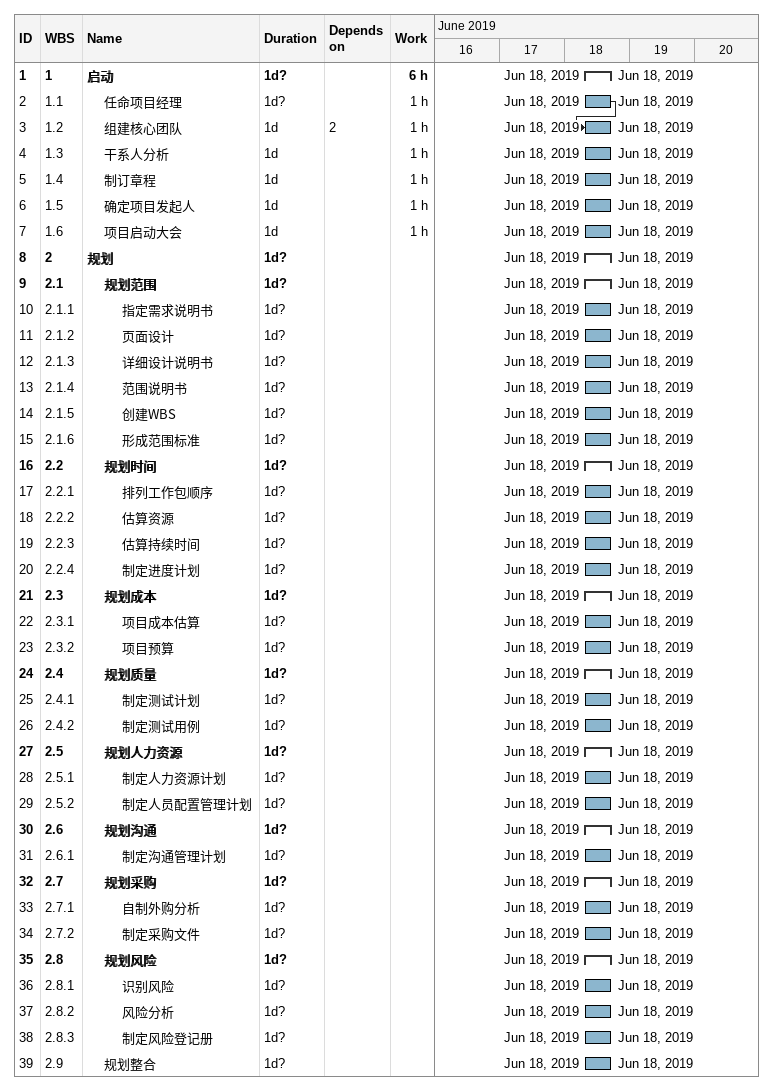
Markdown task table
| ID | WBS | Task | Duration | Start | Finish | Predecessors | Work (h) |
|---|---|---|---|---|---|---|---|
| 1 | 1 | **启动** | 1d? | 2019-06-18 | 2019-06-18 |  | 6 |
| 2 | 1.1 | 任命项目经理 | 1d? | 2019-06-18 | 2019-06-18 |  | 1 |
| 3 | 1.2 | 组建核心团队 | 1d | 2019-06-18 | 2019-06-18 | 2 | 1 |
| 4 | 1.3 | 干系人分析 | 1d | 2019-06-18 | 2019-06-18 |  | 1 |
| 5 | 1.4 | 制订章程 | 1d | 2019-06-18 | 2019-06-18 |  | 1 |
| 6 | 1.5 | 确定项目发起人 | 1d | 2019-06-18 | 2019-06-18 |  | 1 |
| 7 | 1.6 | 项目启动大会 | 1d | 2019-06-18 | 2019-06-18 |  | 1 |
| 8 | 2 | **规划** | 1d? | 2019-06-18 | 2019-06-18 |  |  |
| 9 | 2.1 | **规划范围** | 1d? | 2019-06-18 | 2019-06-18 |  |  |
| 10 | 2.1.1 | 指定需求说明书 | 1d? | 2019-06-18 | 2019-06-18 |  |  |
| 11 | 2.1.2 | 页面设计 | 1d? | 2019-06-18 | 2019-06-18 |  |  |
| 12 | 2.1.3 | 详细设计说明书 | 1d? | 2019-06-18 | 2019-06-18 |  |  |
| 13 | 2.1.4 | 范围说明书 | 1d? | 2019-06-18 | 2019-06-18 |  |  |
| 14 | 2.1.5 | 创建WBS | 1d? | 2019-06-18 | 2019-06-18 |  |  |
| 15 | 2.1.6 | 形成范围标准 | 1d? | 2019-06-18 | 2019-06-18 |  |  |
| 16 | 2.2 | **规划时间** | 1d? | 2019-06-18 | 2019-06-18 |  |  |
| 17 | 2.2.1 | 排列工作包顺序 | 1d? | 2019-06-18 | 2019-06-18 |  |  |
| 18 | 2.2.2 | 估算资源 | 1d? | 2019-06-18 | 2019-06-18 |  |  |
| 19 | 2.2.3 | 估算持续时间 | 1d? | 2019-06-18 | 2019-06-18 |  |  |
| 20 | 2.2.4 | 制定进度计划 | 1d? | 2019-06-18 | 2019-06-18 |  |  |
| 21 | 2.3 | **规划成本** | 1d? | 2019-06-18 | 2019-06-18 |  |  |
| 22 | 2.3.1 | 项目成本估算 | 1d? | 2019-06-18 | 2019-06-18 |  |  |
| 23 | 2.3.2 | 项目预算 | 1d? | 2019-06-18 | 2019-06-18 |  |  |
| 24 | 2.4 | **规划质量** | 1d? | 2019-06-18 | 2019-06-18 |  |  |
| 25 | 2.4.1 | 制定测试计划 | 1d? | 2019-06-18 | 2019-06-18 |  |  |
| 26 | 2.4.2 | 制定测试用例 | 1d? | 2019-06-18 | 2019-06-18 |  |  |
| 27 | 2.5 | **规划人力资源** | 1d? | 2019-06-18 | 2019-06-18 |  |  |
| 28 | 2.5.1 | 制定人力资源计划 | 1d? | 2019-06-18 | 2019-06-18 |  |  |
| 29 | 2.5.2 | 制定人员配置管理计划 | 1d? | 2019-06-18 | 2019-06-18 |  |  |
| 30 | 2.6 | **规划沟通** | 1d? | 2019-06-18 | 2019-06-18 |  |  |
| 31 | 2.6.1 | 制定沟通管理计划 | 1d? | 2019-06-18 | 2019-06-18 |  |  |
| 32 | 2.7 | **规划采购** | 1d? | 2019-06-18 | 2019-06-18 |  |  |
| 33 | 2.7.1 | 自制外购分析 | 1d? | 2019-06-18 | 2019-06-18 |  |  |
| 34 | 2.7.2 | 制定采购文件 | 1d? | 2019-06-18 | 2019-06-18 |  |  |
| 35 | 2.8 | **规划风险** | 1d? | 2019-06-18 | 2019-06-18 |  |  |
| 36 | 2.8.1 | 识别风险 | 1d? | 2019-06-18 | 2019-06-18 |  |  |
| 37 | 2.8.2 | 风险分析 | 1d? | 2019-06-18 | 2019-06-18 |  |  |
| 38 | 2.8.3 | 制定风险登记册 | 1d? | 2019-06-18 | 2019-06-18 |  |  |
| 39 | 2.9 | 规划整合 | 1d? | 2019-06-18 | 2019-06-18 |  |  |
